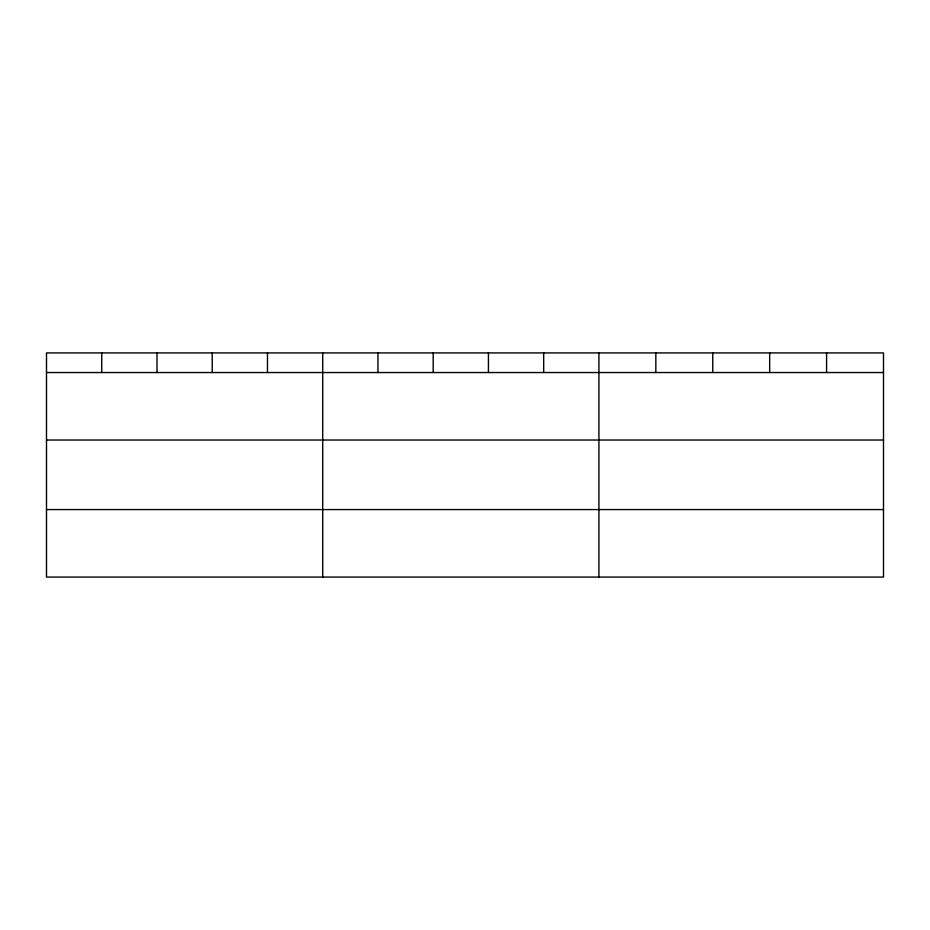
<?xml version="1.0" encoding="UTF-8"?>
<svg xmlns="http://www.w3.org/2000/svg" width="930" height="930" viewBox="0 0 930 930"><rect width="100%" height="100%" fill="white"/><g stroke="black" fill="none" stroke-linecap="round" stroke-linejoin="round"><path stroke-width="1.4" d="M883.5 440.029L883.5 352.923L46.5 352.923L46.5 577.077L883.5 577.077L883.5 440.029L46.5 440.029M46.5 372.535L883.5 372.535M46.5 509.582L883.5 509.582M826.584 352.923L826.584 372.535M769.668 352.923L769.668 372.535M712.752 352.923L712.752 372.535M655.836 352.923L655.836 372.535M598.92 352.923L598.92 577.077M543.678 352.923L543.678 372.535M488.436 352.923L488.436 372.535M433.194 352.923L433.194 372.535M377.952 352.923L377.952 372.535M322.71 352.923L322.71 577.077M267.468 352.923L267.468 372.535M212.226 352.923L212.226 372.535M156.984 352.923L156.984 372.535M101.742 352.923L101.742 372.535"/></g></svg>
